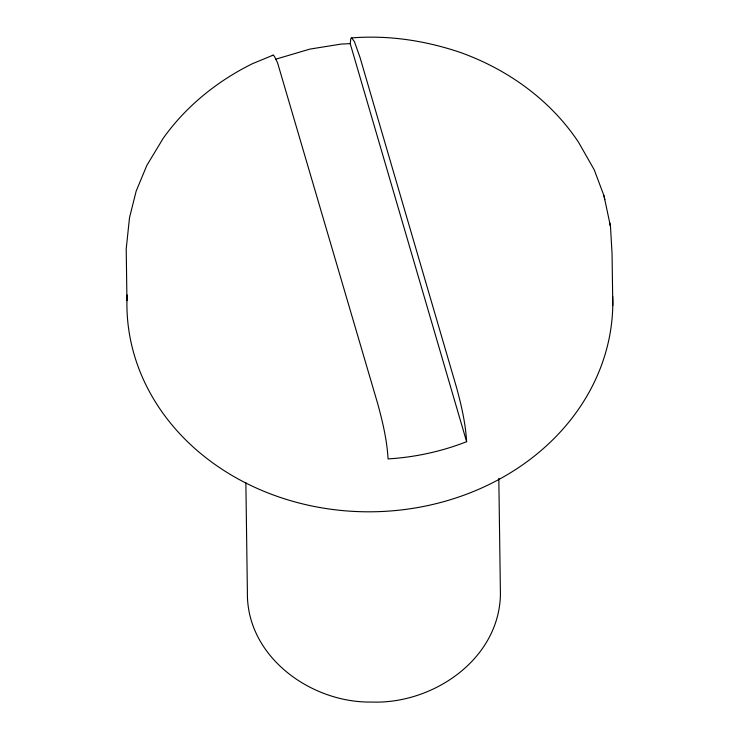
<?xml version="1.0" encoding="UTF-8"?>
<svg xmlns="http://www.w3.org/2000/svg" width="739" height="739" viewBox="0 0 739 739"><rect width="100%" height="100%" fill="white"/><g stroke="black" fill="none" stroke-linecap="round" stroke-linejoin="round"><path stroke-width="1.11" d="M126.942 300.671L126.212 248.84L129.519 217.672L136.188 191.05L146.849 165.388L163.236 138.248C186.025 106.24 217.284 81.05 252.424 63.711L273.19 55.139L274.4 56.275L277.596 62.926L377.731 403.817C382.663 421.83 387.014 440.204 388.067 458.91C414.865 457.284 441.626 451.501 466.614 441.691L350.212 43.647L350.868 38.326L351.746 37.92C389.342 34.89 427.271 40.913 462.799 53.291L464.341 53.919C510.178 71.138 551.46 101.345 578.637 142.415L594.267 169.878L603.975 195.743L610.488 226.457L612.058 253.717L612.788 305.549M272.312 55.545L273.19 55.139M275.702 59.203L310.001 49.079L341.27 44.063L350.212 43.647M351.746 37.92L354.434 41.68L359.967 57.273L456.277 386.599C461.219 404.612 465.561 422.985 466.614 441.691M603.975 195.743L604.788 199.622M609.657 222.485L610.488 226.457M498.816 478.299L500.432 594.627C499.028 659.484 432.842 704.249 371.902 702.05C311.221 703.223 246.216 656.777 247.389 592.096L245.865 482.669M612.723 296.45A242.955 208.694 -0.8 0 1 367.976 511.804A242.955 208.694 -0.8 0 1 127.136 294.99"/></g></svg>
